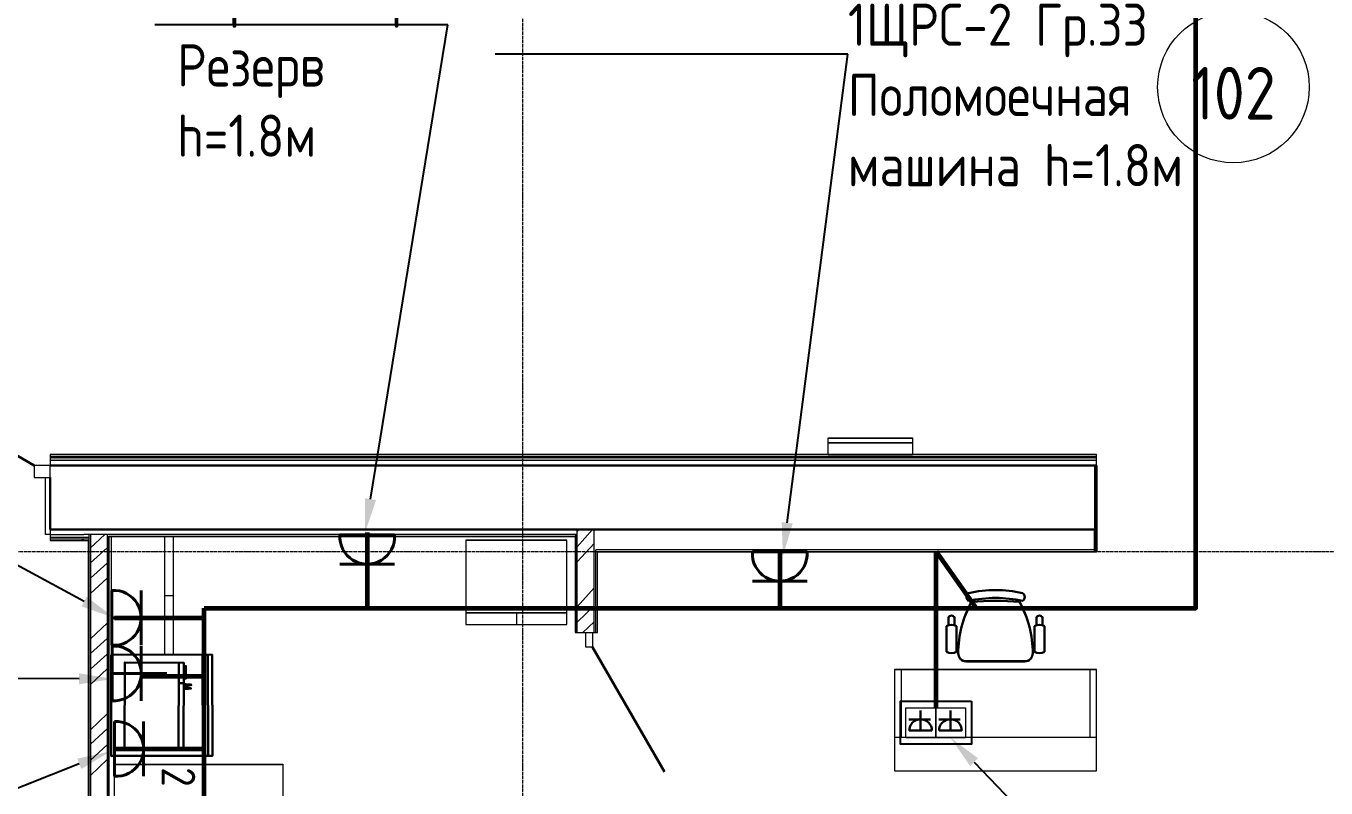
# Model space of a CAD drawing. Header units: millimetres. Extents: x -32 to 417638015, y -35 to 175284279.
# Drawn here: x 416279855 to 416287572, y 175238591 to 175243113 of the extents above; entities that cross this region are included whole.
import ezdxf
from ezdxf import colors
from ezdxf.entities.mleader import LeaderData, LeaderLine
from ezdxf.math import Vec2, Vec3

# ---------------------------------------------------------------- set-up
doc = ezdxf.new("R2010")
doc.units = ezdxf.units.MM
doc.linetypes.add('ADSK_Линия сетки', pattern=[25, 20, -2.5, 0, -2.5])
for name, color, linetype, lineweight in [('_ЭМ_В полу', 26, 'Кабель в трубе', 60), ('_ЭМ_гофра', 5, 'Continuous', 60), ('_ЭМ_ТХобщее_слой', 7, 'Continuous', 30), ('Аннотация', 7, 'Continuous', 18), ('Двери', 7, 'Continuous', 9), ('Оси', 253, 'Continuous', 9), ('Перекрытие', 7, 'Continuous', 18), ('Стены внутренние', 7, 'Continuous', 18), ('Стены несущие', 7, 'Continuous', 30), ('Стены отделка', 7, 'Continuous', 30), ('Стены штриховка', 7, 'Continuous', 9), ('ТХ', 5, 'Continuous', 0), ('ШТРИХОВКА', 252, 'Continuous', 15), ('Электро', 250, 'Continuous', 25), ('ЭМ', 5, 'Continuous', 40), ('ЭОМ_Кабель Быт. розеток', 5, 'Continuous', 30), ('ЭОМ_Кабель для СУП', 150, 'Continuous', 9)]:
    doc.layers.add(name, color=color, linetype=linetype, lineweight=lineweight)
for name, color, linetype in [('_ЭМ_Надписи', 7, 'Continuous'), ('ВНУТРЯНКА', 1, 'Continuous'), ('ЭОМ_Лотки рабочие', 5, 'Continuous')]:
    doc.layers.add(name, color=color, linetype=linetype)
doc.layers.add('PDF _ЭОМ _розетки', color=7, linetype='Continuous', true_color=0xeb0000)
doc.layers.add('Линии', color=7, linetype='Continuous', lineweight=9, true_color=0x00a600)
doc.styles.add('GOST Common', font='GOST_Common.ttf', dxfattribs={"width": 0.9, "height": 349.9999999999996})
doc.styles.add('ЭОМ', font='isocpeur.ttf', dxfattribs={"width": 0.85, "height": 250})
doc.linetypes.add('Кабель в трубе', pattern='A,8,[133,ltypeshp.shx,S=1,R=0,X=10,Y=1.3],-3,[130,ltypeshp.shx,S=1.5,R=-45,X=-1.5,Y=0],8', length=19)
pattern_1 = [(45, (-31496.66335460375, 188.9018102923583), (-269.4076836320746, 269.4076836320746), []), (45, (-31406.86075460375, 188.9018102923583), (-269.4076836320746, 269.4076836320746), []), (45, (-31317.05815460374, 188.9018102923583), (-269.4076836320746, 269.4076836320746), []), (45, (-31227.25535460375, 188.9018102923583), (-269.4076836320746, 269.4076836320746), [])]
pattern_2 = [(0, (557.2005734382547, 188.9018102923583), (406.4, 101.6), [33.528, -271.272, 33.528, -271.272, -1625.6]), (0, (557.2005734382547, 188.9018102923583), (406.4, 101.6), [-609.6, 33.528, -576.072, 33.528, -271.272, -711.2]), (0, (557.2005734382547, 188.9018102923583), (406.4, 101.6), [-1524, 33.528, -169.672, 33.528, -474.472]), (120, (709.6005734382488, 239.7018102923575), (-291.1881810244989, 301.1527240979959), [33.52799999999996, -271.2719999999997, 33.52799999999996, -271.2719999999997, -1625.599999999999]), (120, (709.6005734382488, 239.7018102923575), (-291.1881810244989, 301.1527240979959), [-609.5999999999995, 33.52799999999996, -576.0719999999994, 33.52799999999996, -271.2719999999997, -711.1999999999995]), (120, (709.6005734382488, 239.7018102923575), (-291.1881810244989, 301.1527240979959), [-1523.999999999999, 33.52799999999996, -169.6719999999999, 33.52799999999996, -474.4719999999997]), (240, (760.4005734382372, 442.9018102923583), (-115.2118189755009, -402.7527240979958), [33.528, -271.272, 33.528, -271.272, -1625.6]), (240, (760.4005734382372, 442.9018102923583), (-115.2118189755009, -402.7527240979958), [-609.6, 33.528, -576.072, 33.528, -271.272, -711.2]), (240, (760.4005734382372, 442.9018102923583), (-115.2118189755009, -402.7527240979958), [-1524, 33.528, -169.672, 33.528, -474.472])]

# ---------------------------------------------------------------- blocks, each defined once
blk = doc.blocks.new('ТХ 1 этаж.')
at = {"color": 252, "linetype": 'Continuous', "true_color": 0x939598}
for p, q in [((27977.07431644187, 6485.175754276221), (27977.07397951171, 6333.994830861338)), ((27989.09152335822, 6536.582255547983), (27989.1123331204, 6490.971209552721)), ((28025.83752386933, 6536.508054309874), (28025.83277501035, 6490.79523949197)), ((28037.30151110081, 6485.175620050752), (28037.30117417066, 6333.994696635637)), ((28500.05715313097, 6485.174588728114), (28500.05681620081, 6333.993665312999)), ((28511.51904567642, 6536.506971893483), (28511.52591426959, 6490.794157049735)), ((28548.26737000849, 6536.581009337795), (28548.24635694371, 6490.969963435666)), ((28560.28202429958, 6485.174454507534), (28560.28168736942, 6333.993531092652)), ((28093.5992211733, 6277.731948176981), (28443.75851841838, 6277.731167792925))]:
    blk.add_line(p, q, dxfattribs=at)
at = {"color": 252, "true_color": 0x939598}
for points in [[(23018.17886979584, 6315.731557984953), (23019.53602533776, 5715.733092879585), (23619.53449044315, 5717.090248421533), (23618.17733490124, 6317.0887135269)], [(23560.99519123955, 6315.996995100868), (23593.00454706507, 6316.069398077205), (23594.35952578863, 5717.033304371173), (23562.35016996312, 5716.960901394894)]]:
    blk.add_lwpolyline(points, close=True, dxfattribs=at)
at = {"color": 252, "linetype": 'Continuous', "true_color": 0x939598}
for points in [[(23098.06956347331, 5760.891215391166), (23099.64533166026, 6270.57343547343), (23449.46586917221, 6268.656250845932), (23447.89010098527, 5758.974030763668)], [(23452.88003357753, 6142.621058689721), (23462.07201466823, 6140.730136865343), (23488.0721897535, 6138.786689434724), (23495.42577462617, 6136.922030413465), (23482.29437306788, 6133.245237977186), (23452.61740554622, 6131.485630168288), (23473.10239197718, 6133.271500780305), (23482.29437306788, 6135.109896998445), (23476.77918441358, 6136.974556019704), (23454.71842979555, 6140.756399668462)], [(23474.94078819532, 6120.297676040733), (23452.61740554622, 6120.376464450092), (23476.77918441358, 6118.433017019473), (23485.97116550428, 6118.406754216354), (23474.94078819532, 6116.594620801217), (23452.61740554622, 6114.808750189317), (23452.61740554622, 6124.079519689491), (23452.61740554622, 6131.485630168288), (23452.88003357753, 6140.756399668462), (23452.88003357753, 6142.621058689721), (23452.61740554622, 6137.053344429063), (23452.61740554622, 6131.485630168288), (23452.61740554622, 6122.241123471351), (23452.61740554622, 6114.808750189317), (23452.61740554622, 6111.105694949918), (23452.61740554622, 6109.267298731778), (23452.61740554622, 6111.105694949918), (23452.61740554622, 6114.808750189317), (23478.61758063172, 6114.729961779958), (23493.32475037684, 6116.542095194978), (23487.80956172242, 6118.406754216354)], [(23452.61740554622, 6120.376464450092), (23452.61740554622, 6131.485630168288)]]:
    blk.add_lwpolyline(points, close=True, dxfattribs=at)
for points in [[(23418.21313346361, 5759.079081976146), (23419.78890165055, 6268.76130205841)], [(23449.46586917221, 6248.276315627445), (23462.33464269931, 6248.223790021322), (23462.07201466823, 6174.083896823286), (23449.20324114113, 6174.136422429525)], [(23419.52627361935, 6148.293824162858), (23448.94061310994, 6148.18877295038)]]:
    blk.add_lwpolyline(points, dxfattribs=at)
for centre, radius, start, end in [((28124.74645943017, 6658.87863807648), 28.12327221800075, 124.2914723078245, 235.7082723040991), ((28269.39135191086, 5905.561834590626), 747.5137961953538, 77.6019923053718, 102.3977723137098), ((28269.39145547585, 5952.031642591232), 747.5137961953548, 77.6019923053718, 102.3977723137098), ((28414.03960215635, 6658.877993342117), 28.12280751992464, 304.2900723016961, 55.70964231278242), ((28672.08570456135, 6326.200759816333), 624.4633710530684, 150.9067723079403, 180.1214723106648), ((28269.38905230831, 4873.727629825356), 1761.918570076576, 85.39382231398093, 94.65462231093323), ((27865.28154504494, 6326.20557844179), 624.4533800444574, 359.8779723083252, 29.10589230429229), ((28007.18896403941, 6435.155818178202), 58.38480618133872, 58.9509823105027, 121.0487723148472), ((28007.4796072327, 6527.989017671556), 20.23648610886494, 24.8954523088358, 155.335372313315), ((28530.16947723841, 6435.154652635218), 58.38485265115693, 58.95101230724548, 121.0487723148472), ((28529.90945337186, 6528.061972699477), 20.23648610886201, 24.8954523088358, 155.335372313315), ((28007.18885006345, 6384.014632728533), 58.38482941624959, 238.9509723032452, 301.0487723148472), ((28530.16936326228, 6384.013467185549), 58.38480618134817, 238.9509723032452, 301.0487723148472), ((28093.00450883838, 6323.14387232397), 45.41608186922892, 177.8134723070786, 270.7478723090622), ((28444.35110967737, 6323.142856944702), 45.4158030504315, 269.2518723107988, 2.186637302556268)]:
    blk.add_arc(centre, radius, start, end, dxfattribs=at)
at = {"layer": 'ТХ', "color": 252, "true_color": 0x939598}
for p, q in [((23338.17886979581, 6315.731557985011), (23338.17886979581, 7015.731557985011)), ((23388.17886979581, 6665.731557985011), (23338.17886979581, 6665.731557985011)), ((27708.67886979584, 6227.731557984953), (27708.67886979584, 5827.731557984953)), ((28828.67886979584, 6227.731557984953), (28828.67886979584, 5827.731557984953)), ((27668.67886979584, 5827.731557984953), (28868.67886979584, 5827.731557984953))]:
    blk.add_line(p, q, dxfattribs=at)
for points in [[(27775.35083142843, 7602.731557984953), (27775.35083142843, 7502.731557984953), (27275.35083142843, 7502.731557984953), (27275.35083142843, 7602.731557984953)], [(23388.17886979581, 6315.731557985011), (23388.17886979581, 7015.731557985011), (23018.17886979581, 7015.731557985011), (23018.17886979581, 6315.731557985011)], [(25124.17886979581, 6495.731557984953), (25724.17886979581, 6495.731557984953), (25724.17886979581, 6995.731557984953), (25124.17886979581, 6995.731557984953)], [(27668.67886979584, 5627.731557984953), (28868.67886979584, 5627.731557984953), (28868.67886979584, 6227.731557984953), (27668.67886979584, 6227.731557984953)], [(23038.17886979581, 3565.733092879585), (23038.17886979581, 5665.733092879585), (24038.17886979581, 5665.733092879585), (24038.17886979581, 3565.733092879585)]]:
    blk.add_lwpolyline(points, close=True, dxfattribs=at)
for points in [[(27775.35083142843, 7572.731557984953), (27275.35083142843, 7572.731557984953)], [(25124.17886979581, 6565.731557984953), (25724.17886979581, 6565.731557984953)], [(25424.17886979581, 6565.731557984953), (25424.17886979581, 6495.731557984953)]]:
    blk.add_lwpolyline(points, dxfattribs=at)
blk = doc.blocks.new('1 этаж')
at = {"layer": 'Стены внутренние', "lineweight": 9}
h = blk.add_hatch(dxfattribs=at)
h.set_pattern_fill('FP_12', color=8, style=0, pattern_type=2)
h.set_pattern_definition(pattern_2)
h.paths.add_polyline_path([(39466.20057343831, 9024.110918689683), (39466.20057343831, 9039.110918689661), (38271.20057343831, 9039.110918689661), (38271.20057343831, 9024.110918689683), (39210.1576617753, 9024.110918689683)])
h.paths.add_polyline_path([(32876.64180859271, 9024.110918689683), (36671.20057343828, 9024.110918689683), (36671.20057343828, 9039.110918689734), (32191.20057343828, 9039.110918689734), (32191.20057343828, 9024.110918689683)])
h.paths.add_polyline_path([(40496.20057343828, 9024.110918689683), (40623.33106693215, 9024.110918689683), (40623.33106693215, 9039.110918689661), (40496.20057343828, 9039.110918689661)])
h.paths.add_polyline_path([(13876.09424904492, 9024.110918689763), (14200.20057343825, 9024.110918689763), (14200.20057343825, 9039.1109186898), (10503.20057343831, 9039.1109186898), (10503.20057343831, 9024.110918689763), (11764.92229798407, 9024.110918689763)])
h.paths.add_polyline_path([(15800.20057343831, 9024.110918689763), (22012.31671553198, 9024.110918689763), (22012.31671553198, 9039.1109186898), (15800.20057343831, 9039.1109186898)])
h.paths.add_polyline_path([(8900.486175572878, 9024.110918689763), (8903.200573438255, 9024.110918689763), (8903.200573438255, 9039.1109186898), (8121.287109691795, 9039.1109186898), (8121.287109691795, 9024.110918689763), (8598.164371392748, 9024.110918689763)])
h.paths.add_polyline_path([(25487.53997987969, 9024.110918689763), (26114.73465997889, 9024.110918689763), (26114.73465997889, 9039.1109186898), (23912.31671553195, 9039.1109186898), (23912.31671553195, 9024.110918689763), (25375.99474061813, 9024.110918689763)])
h.paths.add_polyline_path([(30671.20057343828, 9024.110918689763), (30671.20057343828, 9039.110918689734), (28054.73465997892, 9039.110918689734), (28054.73465997892, 9024.110918689763), (30237.67686976661, 9024.110918689763)])
h = blk.add_hatch(dxfattribs=at)
h.set_pattern_fill('FP_12', color=8, style=0, pattern_type=2)
h.set_pattern_definition(pattern_2)
h.paths.add_polyline_path([(15999.70057343828, 8569.110918689807), (15999.70057343828, 8584.110918689767), (15800.20057343855, 8584.110918689767), (15800.20057343831, 8569.110918689807), (15989.70057343828, 8569.110918689807)])
h.paths.add_polyline_path([(8903.200573438255, 8569.110918689807), (8903.200573438255, 8584.1109186898), (8839.287109691853, 8584.1109186898), (8839.287109691853, 8569.110918689807), (8900.486175572878, 8569.110918689807)])
h.paths.add_polyline_path([(13876.09424904492, 8569.110918689807), (14200.20057343825, 8569.110918689807), (14200.20057343825, 8584.1109186898), (10503.20057343831, 8584.1109186898), (10503.20057343831, 8569.110918689807), (11764.92229798407, 8569.110918689807)])
at = {"layer": 'Стены штриховка'}
h = blk.add_hatch(dxfattribs=at)
h.set_pattern_fill('ANSI34', color=8, scale=20)
h.set_pattern_definition(pattern_1)
h.paths.add_polyline_path([(16138.62926768497, 8584.110918689636), (16038.629267685, 8584.110918689636), (16038.629267685, 2667.133406092891), (16138.62926768497, 2667.133406092891)])
h = blk.add_hatch(dxfattribs=at)
h.set_pattern_fill('ANSI34', color=8, scale=20)
h.set_pattern_definition(pattern_1)
h.paths.add_polyline_path([(19029.70057343828, 8614.110918689734), (18929.70057343825, 8614.110918689734), (18929.70057343828, 8004.110918689697), (19029.70057343828, 8004.110918689697)])
h.paths.add_polyline_path([(19029.70057343828, 6974.110918689734), (18929.70057343828, 6974.110918689734), (18929.70057343828, 6337.39189921855), (19029.70057343828, 6337.39189921855)])
h.paths.add_polyline_path([(19049.70057343828, 3337.391899218608), (18929.70057343828, 3337.391899218608), (18929.70057343828, 2667.133406092893), (19029.70057343828, 2667.133406092893), (19029.70057343828, 2836.133406092868), (19049.70057343828, 2836.133406092868)])
at = {"layer": 'Двери', "color": 8, "lineweight": 30}
for p, q in [((15705.20057343827, 8994.110918689752), (15363.12053894342, 9191.610918689752)), ((19019.70057343826, 7917.110918689732), (19447.70057343826, 7175.793173050251))]:
    blk.add_line(p, q, dxfattribs=at)
at = {"layer": 'Двери', "color": 8}
for p, q in [((15705.20057343827, 8994.110918689752), (15705.20057343827, 8924.110918689756)), ((15800.20057343827, 8994.110918689752), (15705.20057343827, 8994.110918689752)), ((15800.20057343827, 8924.110918689756), (15800.20057343827, 8994.110918689752)), ((15705.20057343827, 8924.110918689756), (15800.20057343827, 8924.110918689756)), ((18979.70057343827, 8004.110918689732), (19019.70057343826, 8004.110918689731)), ((18979.70057343826, 7917.110918689732), (18979.70057343827, 8004.110918689732)), ((19019.70057343826, 8004.110918689731), (19019.70057343826, 7917.110918689732)), ((19019.70057343826, 7917.110918689732), (18979.70057343826, 7917.110918689732))]:
    blk.add_line(p, q, dxfattribs=at)
at = {"layer": 'Линии', "color": 8}
blk.add_circle((22824.7379665575, 11240.34183783201), 450.0000000000006, dxfattribs=at)
at = {"layer": 'Оси', "color": 8, "linetype": 'ADSK_Линия сетки'}
for p, q in [((18606.7659264767, -4162.595295516319), (18606.76592647678, 44411.90026894398)), ((-9557.52796469443, 8483.901810291965), (56672.20057343818, 8483.90181029175))]:
    blk.add_line(p, q, dxfattribs=at)
at = {"layer": 'Перекрытие', "color": 8}
for p, q in [((15772.20057343828, 8584.110918689763), (15772.20057343828, 8924.110918689745)), ((15800.20057343831, 8584.110918689763), (15772.20057343828, 8584.110918689763))]:
    blk.add_line(p, q, dxfattribs=at)
at = {"layer": 'Стены несущие', "color": 8}
for p, q in [((22012.20057343825, 8994.110918689716), (15800.20057343828, 8994.110918689785)), ((22012.20057343825, 8484.110918689727), (22012.20057343825, 8994.110918689716)), ((15800.20057343828, 8924.110918689745), (15800.20057343828, 8614.110918689734)), ((22002.20057343831, 8614.110918689734), (15800.20057343828, 8614.110918689734)), ((22002.20057343831, 8614.110918689734), (22002.20057343831, 8484.110918689727)), ((22002.20057343831, 8484.110918689727), (22012.20057343825, 8484.110918689727))]:
    blk.add_line(p, q, dxfattribs=at)
at = {"layer": 'Стены отделка', "color": 8, "lineweight": 9}
for p, q in [((15800.20057343828, 9059.11091868972), (15800.20057343828, 8994.110918689785)), ((22012.31671553192, 9059.11091868972), (15800.20057343828, 9059.11091868972)), ((22012.31671553192, 8994.110918689716), (22012.31671553192, 9059.11091868972)), ((22012.20057343825, 8994.110918689716), (22012.31671553192, 8994.110918689716)), ((15800.20057343828, 8614.110918689734), (15800.20057343828, 8549.11091868973)), ((16149.70057343825, 8584.110918689636), (15999.70057343825, 8584.110918689636)), ((18929.70057343825, 8584.110918689777), (15999.70057343825, 8584.110918689777)), ((16138.62926768497, 8584.110918689777), (16138.62926768497, 2667.133406092891)), ((16150.62926768497, 2699.133406092884), (16150.62926768497, 8572.110918689777)), ((16150.62926768497, 8572.110918689777), (18917.70057343828, 8572.110918689705)), ((18917.70057343828, 8572.110918689697), (18917.70057343828, 8004.11091868969)), ((19029.70057343828, 8494.110918689763), (19029.70057343828, 8614.110918689734)), ((15800.20057343828, 8549.11091868973), (16028.62926768503, 8549.11091868973)), ((16026.629267685, 8549.11091868973), (16026.629267685, 2257.133406092864)), ((22012.20057343825, 8494.110918689763), (19038.70057343823, 8494.110918689763)), ((19049.70057343828, 8004.110918689697), (19049.70057343828, 8482.110918689763)), ((19049.70057343828, 8482.110918689763), (22012.20057343825, 8482.110918689763)), ((22012.20057343825, 8482.110918689763), (22012.20057343825, 8484.110918689727)), ((18917.70057343825, 8004.110918689697), (18979.70057343825, 8004.110918689697)), ((19019.70057343825, 8004.110918689697), (19049.70057343828, 8004.110918689697))]:
    blk.add_line(p, q, dxfattribs=at)
at = {"layer": 'Стены штриховка', "color": 8}
for p, q in [((22012.31671553192, 9048.110918689741), (15800.20057343828, 9048.110918689741)), ((22012.31671553192, 9039.110918689723), (15800.20057343828, 9039.110918689792)), ((22012.31671553192, 9024.110918689745), (15800.20057343828, 9024.110918689745)), ((22002.20057343831, 8614.110918689734), (22002.20057343831, 8994.110918689716)), ((15800.20057343828, 8584.110918689777), (15999.70057343825, 8584.110918689777)), ((15800.20057343828, 8569.110918689796), (16028.62926768503, 8569.110918689796)), ((16028.62926768503, 8584.110918689777), (16028.62926768503, 2667.133406092891)), ((16038.629267685, 8584.110918689636), (16038.629267685, 2667.133406092891)), ((16148.629267685, 2697.133406092849), (16148.629267685, 8574.110918689741)), ((16148.62926768503, 8574.110918689741), (18919.70057343825, 8574.110918689741)), ((18919.70057343825, 8584.110918689777), (18919.70057343825, 8004.11091868969)), ((18929.70057343828, 8004.11091868969), (18929.70057343825, 8614.110918689734)), ((15800.20057343828, 8560.110918689781), (16028.62926768503, 8560.110918689781)), ((15999.70057343825, 8549.11091868973), (15987.70057343825, 8549.11091868973)), ((19029.70057343828, 8004.110918689697), (19029.70057343828, 8494.110918689763)), ((19038.70057343828, 8004.110918689697), (19038.70057343823, 8494.110918689763)), ((19038.70057343823, 8484.110918689727), (22002.20057343831, 8484.110918689727))]:
    blk.add_line(p, q, dxfattribs=at)
at = {"layer": 'ЭОМ_Лотки рабочие'}
blk.add_blockref('ТХ 1 этаж.', (-6856.491728035588, 1554.379405807718), dxfattribs=at)
at = {"layer": 'Аннотация', "color": 8, "lineweight": 9, "insert": (22824.7379665575, 11203.39371757337), "char_height": 312.5000000000001, "width": 520.2111192702771, "attachment_point": 5, "line_spacing_factor": 1.022765581104984, "style": 'GOST Common'}
blk.add_mtext('102', dxfattribs=at)
blk = doc.blocks.new('_ЭМ_ТХ2_1этаж')
at = {"color": 252, "linetype": 'Continuous', "true_color": 0x939598}
for p, q in [((139136.9824028815, -62656.92901341322), (139137.0032126436, -62702.54005940848)), ((139173.7284033926, -62657.00321465133), (139173.7236545336, -62702.71602946923)), ((139659.4099251997, -62657.00429706772), (139659.4167937928, -62702.71711191146)), ((139696.1582495317, -62656.9302596234), (139696.137236467, -62702.54130552553)), ((139124.9651959651, -62708.33551468498), (139124.964859035, -62859.51643809986)), ((139185.1923906241, -62708.33564891045), (139185.1920536939, -62859.51657232556)), ((139647.9480326542, -62708.33668023309), (139647.9476957241, -62859.5176036482)), ((139708.1729038228, -62708.33681445367), (139708.1725668927, -62859.51773786855)), ((139241.4901006965, -62915.77932078422), (139591.6493979416, -62915.78010116827))]:
    blk.add_line(p, q, dxfattribs=at)
at = {"color": 252, "true_color": 0x939598}
for points in [[(134166.0697493191, -62877.77971097621), (134167.426904861, -63477.77817608161), (134767.4253699664, -63476.42102053967), (134766.0682144245, -62876.42255543428)], [(134708.8860707628, -62877.5142738603), (134740.8954265883, -62877.44187088399), (134742.2504053119, -63476.47796459001), (134710.2410494864, -63476.55036756631)]]:
    blk.add_lwpolyline(points, close=True, dxfattribs=at)
at = {"color": 252, "linetype": 'Continuous', "true_color": 0x939598}
for points in [[(134245.9604429966, -63432.62005357002), (134247.5362111835, -62922.93783348775), (134597.3567486955, -62924.85501811525), (134595.7809805085, -63434.53723819752)], [(134600.7709131008, -63050.89021027146), (134609.9628941915, -63052.78113209584), (134635.9630692767, -63054.72457952646), (134643.3166541494, -63056.58923854772), (134630.1852525911, -63060.266030984), (134600.5082850695, -63062.0256387929), (134620.9932715004, -63060.23976818088), (134630.1852525911, -63058.40137196274), (134624.6700639368, -63056.53671294148), (134602.6093093188, -63052.75486929272)], [(134622.8316677186, -63073.21359292045), (134600.5082850695, -63073.13480451109), (134624.6700639368, -63075.07825194171), (134633.8620450275, -63075.10451474483), (134622.8316677186, -63076.91664815997), (134600.5082850695, -63078.70251877187), (134600.5082850695, -63069.43174927169), (134600.5082850695, -63062.0256387929), (134600.7709131008, -63052.75486929272), (134600.7709131008, -63050.89021027146), (134600.5082850695, -63056.45792453212), (134600.5082850695, -63062.0256387929), (134600.5082850695, -63071.27014548983), (134600.5082850695, -63078.70251877187), (134600.5082850695, -63082.40557401127), (134600.5082850695, -63084.24397022941), (134600.5082850695, -63082.40557401127), (134600.5082850695, -63078.70251877187), (134626.508460155, -63078.78130718123), (134641.2156299001, -63076.96917376621), (134635.7004412457, -63075.10451474483)], [(134600.5082850695, -63073.13480451109), (134600.5082850695, -63062.0256387929)]]:
    blk.add_lwpolyline(points, close=True, dxfattribs=at)
for points in [[(134566.1040129868, -63434.43218698504), (134567.6797811738, -62924.74996690277)], [(134597.3567486955, -62945.23495333374), (134610.2255222226, -62945.28747893986), (134609.9628941915, -63019.4273721379), (134597.0941206644, -63019.37484653166)], [(134567.4171531426, -63045.21744479833), (134596.8314926332, -63045.32249601081)]]:
    blk.add_lwpolyline(points, dxfattribs=at)
for centre, radius, start, end in [((139272.6373389534, -62534.63263088472), 28.12327221800075, 124.2914723094528, 235.7082723045689), ((139417.2823349991, -63241.47962636997), 747.5137961953548, 77.60199230510328, 102.3977723139783), ((139561.9304816796, -62534.63327561908), 28.12280751992464, 304.2900723028546, 55.70964231441073), ((139819.9765840846, -62867.31050914487), 624.4633710530684, 150.9067723083456, 180.1214723106648), ((139417.2822314341, -63287.94943437057), 747.5137961953538, 77.60199230510328, 102.3977723139783), ((139417.2799318316, -64319.78363913584), 1761.918570076576, 85.3938223140479, 94.65462231089937), ((139013.1724245682, -62867.3056905194), 624.4533800444574, 359.8779723083235, 29.10589230238844), ((139155.3704867559, -62665.52225128964), 20.23648610886494, 24.89545230997023, 155.3353723121784), ((139677.8003328951, -62665.44929626172), 20.23648610886201, 24.89545230997023, 155.3353723121784), ((139155.0798435626, -62758.35545078298), 58.38480618133872, 58.95098230892833, 121.0487723130578), ((139678.0603567616, -62758.35661632598), 58.38485265115693, 58.95101230681544, 121.0487723130578), ((139155.0797295867, -62809.49663623267), 58.38482941624959, 238.9509723046045, 301.0487723130578), ((139240.8953883616, -62870.3673966372), 45.41608186922892, 177.8134723070786, 270.7478723090622), ((139592.2419892006, -62870.36841201648), 45.4158030504315, 269.2518723108097, 2.186637302556268), ((139678.0602427855, -62809.49780177565), 58.38480618134817, 238.9509723046045, 301.0487723130578)]:
    blk.add_arc(centre, radius, start, end, dxfattribs=at)
at = {"layer": 'ТХ', "color": 252, "true_color": 0x939598}
for p, q in [((134486.0697493191, -62877.77971097616), (134486.0697493191, -62177.77971097616)), ((134536.0697493191, -62527.77971097616), (134486.0697493191, -62527.77971097616)), ((138856.5697493191, -62965.77971097622), (138856.5697493191, -63365.77971097622)), ((139976.5697493191, -62965.77971097622), (139976.5697493191, -63365.77971097622)), ((138816.5697493191, -63365.77971097622), (140016.5697493191, -63365.77971097622))]:
    blk.add_line(p, q, dxfattribs=at)
for points in [[(138923.2417109517, -61590.77971097623), (138923.2417109517, -61690.77971097623), (138423.2417109517, -61690.77971097623), (138423.2417109517, -61590.77971097623)], [(134536.0697493191, -62877.77971097616), (134536.0697493191, -62177.77971097616), (134166.0697493191, -62177.77971097616), (134166.0697493191, -62877.77971097616)], [(136272.0697493191, -62697.77971097625), (136872.0697493191, -62697.77971097625), (136872.0697493191, -62197.77971097625), (136272.0697493191, -62197.77971097625)], [(138816.5697493191, -63565.77971097622), (140016.5697493191, -63565.77971097622), (140016.5697493191, -62965.77971097622), (138816.5697493191, -62965.77971097622)], [(134186.0697493191, -65627.7781760816), (134186.0697493191, -63527.7781760816), (135186.0697493191, -63527.7781760816), (135186.0697493191, -65627.7781760816)]]:
    blk.add_lwpolyline(points, close=True, dxfattribs=at)
for points in [[(138923.2417109517, -61620.77971097623), (138423.2417109517, -61620.77971097623)], [(136272.0697493191, -62627.77971097625), (136872.0697493191, -62627.77971097625)], [(136572.0697493191, -62627.77971097625), (136572.0697493191, -62697.77971097625)]]:
    blk.add_lwpolyline(points, dxfattribs=at)
blk = doc.blocks.new('Люк на 2 места')
at = {"layer": 'PDF _ЭОМ _розетки', "color": 3, "linetype": 'Continuous', "lineweight": 25, "transparency": 33554687}
blk.add_lwpolyline([(0, 254.611537267454), (0, 0), (-421.6430145604536, 0), (-421.6430145604536, 254.611537267454)], close=True, dxfattribs=at)
at = {"layer": 'PDF _ЭОМ _розетки', "color": 7, "linetype": 'Continuous', "lineweight": 20, "transparency": 33554687}
for points in [[(-213.3615254405886, 215.0589038403705), (-213.3615254405886, 37.25763264019042), (-391.1627966398373, 37.25763264019042), (-391.1627966398373, 215.0589038403705)], [(-35.56025424040854, 215.0589038403705), (-35.56025424040854, 37.25763264019042), (-213.3615254405886, 37.25763264019042), (-213.3615254405886, 215.0589038403705)]]:
    blk.add_lwpolyline(points, close=True, dxfattribs=at)
at = {"layer": 'ВНУТРЯНКА', "color": 5, "lineweight": 30, "ltscale": 100, "transparency": 33554687}
for p, q in [((-244.3192684613168, 147.1595522398129), (-372.1882726578042, 147.1595522398129)), ((-67.62614537868649, 147.1595522398129), (-195.4951495751739, 147.1595522398129))]:
    blk.add_line(p, q, dxfattribs=at)
at = {"layer": 'Электро', "color": 5, "lineweight": 30, "transparency": 33554687}
for p, q in [((-303.1640448067337, 80.04207369033247), (-303.1640448067337, 200.1038587875664)), ((-126.4709217250347, 80.04207369033247), (-126.4709217250347, 200.1038587875664)), ((-370.4317668490112, 80.04207369033247), (-235.8956041466445, 80.04207369033247)), ((-193.7386437673122, 80.04207369033247), (-59.20248106401414, 80.04207369033247))]:
    blk.add_line(p, q, dxfattribs=at)
at = {"layer": 'Электро', "color": 5, "lineweight": 30, "transparency": 33554687, "extrusion": (0, 0, -1)}
for centre in [(-303.1636854978278, 79.8925407603383), (-126.4705624161288, 79.8925407603383)]:
    blk.add_ellipse(centre, major_axis=(-47.56583400309035, -47.56583400309081), ratio=0.9999999999999749, start_param=0.7876211000824064, end_param=3.924767880302308, dxfattribs=at)
blk = doc.blocks.new('1м розетка IP20')
at = {"layer": 'ЭМ', "color": 5}
for p, q in [((-10.46755168188247, 162.7321568910265), (-10.46755168192612, -162.7321568912412)), ((163.0684657593665, 162.7321568816078), (163.0684657593374, -162.7321569010965)), ((-10.46755168189702, -1.091393642127514e-10), (315.4856732268672, -3.637978807091713e-11))]:
    blk.add_line(p, q, dxfattribs=at)
blk.add_arc((0, 0), 163.0684657580474, 266.3195877734414, 93.6804122265587, dxfattribs=at)
blk = doc.blocks.new('2м розетка IP20')
at = {"layer": 'ЭМ', "color": 5}
for p, q in [((-494124.5288989447, -357092.425935962), (-494124.5288989448, -356766.4727110532)), ((-494287.2610558264, -356918.8899185207), (-493961.7967420437, -356918.8899185208)), ((-494287.2610558359, -357092.4259359619), (-493961.7967420536, -357092.425935962))]:
    blk.add_line(p, q, dxfattribs=at)
blk.add_arc((-494124.5288989448, -357081.9583842801), 163.0684657580474, 356.3195877733476, 183.6804122266523, dxfattribs=at)
at = {"layer": 'ЭОМ_Кабель Быт. розеток', "color": 7, "insert": (-494016.0561024608, -356612.1914261652), "char_height": 200, "attachment_point": 1, "style": 'ЭОМ'}
blk.add_mtext_dynamic_manual_height_columns('2', width=91.25622940808535, gutter_width=1250, heights=[0], dxfattribs=at)

msp = doc.modelspace()

# ---------------------------------------------------------------- linework, layer by layer
at = {"layer": '_ЭМ_В полу', "ltscale": 25}
msp.add_lwpolyline([(416285257.9099325, 175239071.3506415), (416285257.9099325, 175239991.7740921)], dxfattribs=at)
at = {"layer": '_ЭМ_гофра', "linetype": 'ByBlock'}
for points in [[(416280912.5223097, 175239658.879569), (416286798.9276423, 175239658.879569), (416286798.9276423, 175243761.3251463)], [(416281880.4160101, 175240107.7381079), (416281880.4160101, 175239658.879569)], [(416284329.6876664, 175239991.7740921), (416284329.6876664, 175239658.879569)], [(416285257.9166483, 175239993.7740921), (416285495.1832987, 175239658.879569)], [(416283028.0482327, 175234517.6767104), (416280912.5223097, 175234517.6767104), (416280912.5223097, 175239658.879569)], [(416280379.277639, 175239600.4603758), (416280912.5223097, 175239600.4603758)], [(416280538.4569975, 175239254.2181341), (416280912.5223097, 175239254.2181341)], [(416280379.277639, 175238823.2777056), (416280912.5223097, 175238823.2777056)]]:
    msp.add_lwpolyline(points, dxfattribs=at)

# ---------------------------------------------------------------- block references
at = {"layer": '_ЭМ_ТХобщее_слой', "lineweight": 50}
msp.add_blockref('_ЭМ_ТХ2_1этаж', (416146193.7251987, 175302259.5538031), dxfattribs=at)
at = {"layer": 'ШТРИХОВКА'}
msp.add_blockref('1 этаж', (416264198.1010904, 175231510.6631508), dxfattribs=at)
at = {"layer": 'ЭМ', "rotation": 270}
for p in [(416281880.4160101, 175240082.7740695), (416284329.6876664, 175239981.3065404)]:
    msp.add_blockref('1м розетка IP20', p, dxfattribs=at)
at = {"layer": 'ЭМ'}
for p in [(416280375.6076671, 175239601.1144963), (416280376.2663219, 175239271.1151536)]:
    msp.add_blockref('1м розетка IP20', p, dxfattribs=at)
at = {"layer": 'ЭОМ_Кабель Быт. розеток', "rotation": 270}
msp.add_blockref('2м розетка IP20', (416637471.703575, 174744698.7488066), dxfattribs=at)
at = {"layer": 'ЭОМ_Кабель для СУП', "color": 217, "linetype": 'ByBlock', "lineweight": 40, "true_color": 0x93278f, "transparency": 33554687}
msp.add_blockref('Люк на 2 места', (416285468.7314398, 175238851.5195945), dxfattribs=at)

# ---------------------------------------------------------------- leaders
at = {"layer": '_ЭМ_Надписи', "color": 7, "ltscale": 5}
ml = msp.add_multileader_mtext('Standard', dxfattribs=at)
ml.set_content('{\\fGOST Common|b0|i0|c204|p34;\\W0.9;\\C256;1ЩРС-2\\fISOCPEUR|b0|i0|c204|p34;\\W0.85; Гр.3\\PРезерв\\P\\pxql;\\fGOST Common|b0|i0|c0|p34;\\W0.9;h=\\fGOST Common|b0|i0|c204|p34;1\\fGOST Common|b0|i0|c0|p34;.\\fGOST Common|b0|i0|c204|p34;8м}', color=1, style='ЭОМ')
ml.set_leader_properties()
ml.build(insert=Vec2(0, 0))
ml.multileader.update_dxf_attribs({"text_left_attachment_type": 6, "text_right_attachment_type": 6, "dogleg_length": 0, "arrow_head_size": 200})
ctx = ml.context
ctx.base_point, ctx.char_height, ctx.arrow_head_size, ctx.landing_gap_size, ctx.plane_origin = Vec3(416280751.8930673, 175243120.8894255, -64.26463315267222), 250, 200, 0, Vec3(416257642.184103, 175253879.1724497, -64.26463315267222)
ctx.left_attachment, ctx.right_attachment = 6, 6
notes = []
notes.append((ctx, [(1, (1, 1, 0), (416282358.1430673, 175243120.8894255, -64.26463315267222), (-1, 0), 0, [(0, [(416281868.1222346, 175240107.7183108, -64.26463315267222)], 0, [])])]))
ctx.mtext.insert, ctx.mtext.width, ctx.mtext.defined_height, ctx.mtext.flow_direction = Vec3(416280751.8930673, 175243420.8894255, -64.26463315267222), 2073.809115969734, 545.6159617257083, 5
ml = msp.add_multileader_mtext('Standard', dxfattribs=at)
ml.set_content('{\\fGOST Common|b0|i0|c204|p34;\\W0.9;\\C256;1ЩРС-2\\fISOCPEUR|b0|i0|c204|p34;\\W0.85; Гр.33\\P\\pxql;Поломоечная машина\\fGOST Common|b0|i0|c204|p34;\\W0.9; \\fGOST Common|b0|i0|c0|p34;h=\\fGOST Common|b0|i0|c204|p34;1\\fGOST Common|b0|i0|c0|p34;.\\fGOST Common|b0|i0|c204|p34;8м}', color=1, style='ЭОМ')
ml.set_leader_properties()
ml.build(insert=Vec2(0, 0))
ml.multileader.update_dxf_attribs({"text_left_attachment_type": 6, "text_right_attachment_type": 6, "dogleg_length": 0, "arrow_head_size": 200})
ctx = ml.context
ctx.base_point, ctx.char_height, ctx.arrow_head_size, ctx.landing_gap_size, ctx.plane_origin = Vec3(416284734.3074821, 175242945.7437552, -64.26463315267222), 250, 200, 0, Vec3(416260122.1428983, 175253738.3990652, -64.26463315267222)
ctx.left_attachment, ctx.right_attachment = 6, 6
notes.append((ctx, [(0, (1, 1, 0), (416284734.3074821, 175242945.7437552, -64.26463315267222), (1, 0), 0, [(0, [(416284348.08103, 175239966.9449263, -64.26463315267222)], 0, [])])]))
ctx.mtext.insert, ctx.mtext.width, ctx.mtext.defined_height, ctx.mtext.flow_direction = Vec3(416284734.3074821, 175243245.7437552, -64.26463315267222), 2073.809115969734, 545.6159617257083, 5
ml = msp.add_multileader_mtext('Standard', dxfattribs=at)
ml.set_content('{\\fGOST Common|b0|i0|c204|p34;\\W0.9;\\C256;1ЩРС-2\\fISOCPEUR|b0|i0|c204|p34;\\W0.85; Гр.4 Микр.печь\\P\\pxql;\\fGOST Common|b0|i0|c0|p34;\\W0.9;h=\\fGOST Common|b0|i0|c204|p34;1\\fGOST Common|b0|i0|c0|p34;.\\fGOST Common|b0|i0|c204|p34;1м}', color=1, style='ЭОМ')
ml.set_leader_properties()
ml.build(insert=Vec2(0, 0))
ml.multileader.update_dxf_attribs({"text_left_attachment_type": 6, "text_right_attachment_type": 6, "dogleg_length": 0, "arrow_head_size": 200})
ctx = ml.context
ctx.base_point, ctx.char_height, ctx.arrow_head_size, ctx.landing_gap_size, ctx.plane_origin = Vec3(416274984.1772829, 175241635.9226496, -64.26463315267222), 250, 200, 0, Vec3(416252982.1299939, 175252178.6378641, -64.26463315267222)
ctx.left_attachment, ctx.right_attachment = 6, 6
notes.append((ctx, [(1, (1, 1, 0), (416276611.6772829, 175241635.9226496, -64.26463315267222), (-1, 0), 0, [(0, [(416280375.57687, 175239602.5252097, -64.26463315267222)], 0, [])])]))
ctx.mtext.insert, ctx.mtext.width, ctx.mtext.defined_height, ctx.mtext.flow_direction = Vec3(416274984.1772829, 175241935.9226496, -64.26463315267222), 2073.809115969734, 545.6159617257083, 5
ml = msp.add_multileader_mtext('Standard', dxfattribs=at)
ml.set_content('{\\fGOST Common|b0|i0|c204|p34;\\W0.9;\\C256;1ЩРС-2\\fISOCPEUR|b0|i0|c204|p34;\\W0.85; Гр.5\\PХолодильник\\P\\fGOST Common|b0|i0|c0|p34;\\W0.9;h=\\fGOST Common|b0|i0|c204|p34;1\\fGOST Common|b0|i0|c0|p34;.\\fGOST Common|b0|i0|c204|p34;1м}', color=1, style='ЭОМ')
ml.set_leader_properties()
ml.build(insert=Vec2(0, 0))
ml.multileader.update_dxf_attribs({"text_left_attachment_type": 6, "text_right_attachment_type": 6, "dogleg_length": 0, "arrow_head_size": 200})
ctx = ml.context
ctx.base_point, ctx.char_height, ctx.arrow_head_size, ctx.landing_gap_size, ctx.plane_origin = Vec3(416275313.8918728, 175239246.0939732, -64.26463315267222), 250, 200, 0, Vec3(416252994.1650742, 175249711.3436412, -64.26463315267222)
ctx.left_attachment, ctx.right_attachment = 6, 6
notes.append((ctx, [(1, (1, 1, 0), (416276950.1418728, 175239246.0939732, -64.26463315267222), (-1, 0), 0, [(0, [(416280369.3282724, 175239238.5898123, -64.26463315267222)], 0, [])])]))
ctx.mtext.insert, ctx.mtext.width, ctx.mtext.defined_height, ctx.mtext.flow_direction = Vec3(416275313.8918728, 175239546.0939732, -64.26463315267222), 2073.809115969734, 545.6159617257083, 5
ml = msp.add_multileader_mtext('Standard', dxfattribs=at)
ml.set_content('{\\fGOST Common|b0|i0|c204|p34;\\W0.9;\\C256;1ЩРС-2\\fISOCPEUR|b0|i0|c204|p34;\\W0.85; Гр.3\\P\\pxql;Ноутбук}', color=1, style='ЭОМ')
ml.set_leader_properties()
ml.build(insert=Vec2(0, 0))
ml.multileader.update_dxf_attribs({"text_left_attachment_type": 6, "text_right_attachment_type": 6, "dogleg_length": 0, "arrow_head_size": 200})
ctx = ml.context
ctx.base_point, ctx.char_height, ctx.arrow_head_size, ctx.landing_gap_size, ctx.plane_origin = Vec3(416287413.5800825, 175236744.029654, -64.26463315267222), 250, 200, 0, Vec3(416262801.4154986, 175247536.6849641, -64.26463315267222)
ctx.left_attachment, ctx.right_attachment = 6, 6
notes.append((ctx, [(0, (1, 1, 0), (416287413.5800825, 175236744.029654, -64.26463315267222), (1, 0), 0, [(0, [(416285344.2705499, 175238888.7772272, -64.26463315267222)], 0, [])])]))
ctx.mtext.insert, ctx.mtext.width, ctx.mtext.defined_height, ctx.mtext.flow_direction = Vec3(416287413.5800825, 175237069.029654, -64.26463315267222), 2073.809115969734, 545.6159617257083, 5
ml = msp.add_multileader_mtext('Standard', dxfattribs=at)
ml.set_content('{\\fGOST Common|b0|i0|c204|p34;\\W0.9;\\C256;1ЩРС-2\\fISOCPEUR|b0|i0|c204|p34;\\W0.85; Гр.6\\P\\pxql;Чайник\\P\\fGOST Common|b0|i0|c0|p34;\\W0.9;h=\\fGOST Common|b0|i0|c204|p34;1\\fGOST Common|b0|i0|c0|p34;.\\fGOST Common|b0|i0|c204|p34;1м}', color=1, style='ЭОМ')
ml.set_leader_properties()
ml.build(insert=Vec2(0, 0))
ml.multileader.update_dxf_attribs({"text_left_attachment_type": 6, "text_right_attachment_type": 6, "dogleg_length": 0, "arrow_head_size": 200})
ctx = ml.context
ctx.base_point, ctx.char_height, ctx.arrow_head_size, ctx.landing_gap_size, ctx.plane_origin = Vec3(416275410.4163321, 175237487.0238709, -64.26463315267222), 250, 200, 0, Vec3(416253060.6895335, 175247952.2735388, -64.26463315267222)
ctx.left_attachment, ctx.right_attachment = 6, 6
notes.append((ctx, [(1, (1, 1, 0), (416277016.6663321, 175237487.0238709, -64.26463315267222), (-1, 0), 0, [(0, [(416280357.2306837, 175238808.6148346, -64.26463315267222)], 0, [])])]))
ctx.mtext.insert, ctx.mtext.width, ctx.mtext.defined_height, ctx.mtext.flow_direction = Vec3(416275410.4163321, 175237787.0238709, -64.26463315267222), 2073.809115969734, 545.6159617257083, 5
for ctx, leaders in notes:
    for number, flags, end, landing, length, lines in leaders:
        leader = LeaderData()
        leader.index, (leader.has_last_leader_line, leader.has_dogleg_vector, leader.attachment_direction) = number, flags
        leader.last_leader_point, leader.dogleg_vector, leader.dogleg_length = Vec3(end), Vec3(landing), length
        for number, points, colour, breaks in lines:
            line = LeaderLine()
            line.index, line.vertices, line.color, line.breaks = number, Vec3.list(points), colors.encode_raw_color(colour), breaks
            leader.lines.append(line)
        ctx.leaders.append(leader)

doc.saveas('drawing.dxf')
